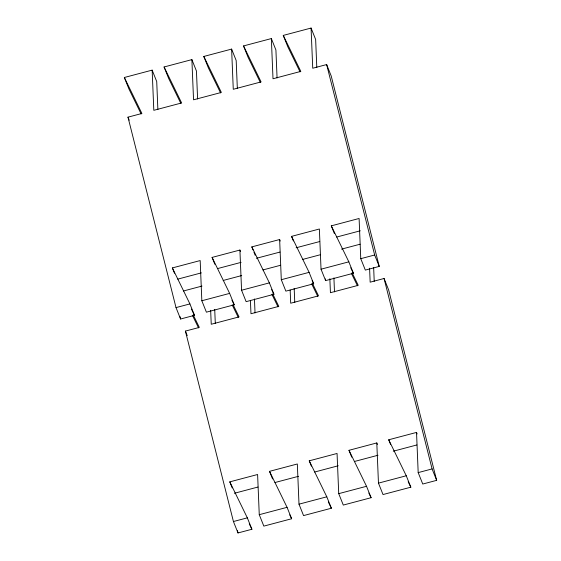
<?xml version="1.0" encoding="UTF-8"?>
<svg xmlns="http://www.w3.org/2000/svg" width="561" height="561" viewBox="0 0 561 561"><rect width="100%" height="100%" fill="white"/><g stroke="black" fill="none" stroke-linecap="round" stroke-linejoin="round"><path stroke-width="0.84" d="M141.12 113.946L128.911 88.919L124.339 77.495L152.15 70.132L156.722 81.548L157.872 109.507M180.852 103.427L168.637 78.393L164.071 66.976L191.883 59.613L196.448 71.03L197.605 98.988M220.578 92.909L208.369 67.874L203.804 56.458L231.616 49.088L236.181 60.511L237.338 88.47M260.311 82.383L248.102 57.355L243.537 45.932L271.349 38.569L275.914 49.992L277.071 77.951M300.044 71.864L287.835 46.836L283.263 35.413L311.075 28.05L315.647 39.473L316.797 67.432M240.515 251.566L239.912 250.045L212.093 257.408L229.645 293.389L234.218 304.812L206.406 312.175L201.834 300.759L200.179 260.563L172.367 267.927L189.92 303.915L194.485 315.331L180.579 319.013L176.014 307.596L127.985 117.158L141.891 113.476L124.339 77.495M334.335 233.46L331.292 225.852L359.103 218.481L360.758 258.677L365.33 270.093L379.236 266.412L331.207 75.98L326.642 64.557L312.736 68.239L311.075 28.05M253.046 249.933L251.826 246.889L279.637 239.526L280.248 241.048M293.389 240.935L291.559 236.37L319.37 229.007L321.032 269.196L325.597 280.612L353.409 273.249L348.844 261.833L331.292 225.852M177.774 279.126L201.371 272.877M217.507 268.607L241.104 262.359M256.398 258.305L279.995 252.057M296.124 247.787L319.728 241.539M336.698 237.044L360.302 230.795M183.454 290.984L201.995 286.075M223.18 280.465L241.721 275.556M262.913 269.946L280.612 265.255M302.645 259.427L320.345 254.736M341.537 249.126L360.078 244.217M176.014 307.596L189.92 303.915M201.834 300.759L229.645 293.389M241.567 290.233L269.378 282.87L273.943 294.294L246.132 301.657L241.567 290.233L239.912 250.045M281.299 279.715L309.111 272.351L313.676 283.768L285.865 291.138L281.299 279.715L279.637 239.526M321.032 269.196L348.844 261.833M360.758 258.677L374.664 254.996L379.236 266.412M377.406 444.466L376.796 442.938L348.984 450.308L366.536 486.289L371.102 497.705L343.29 505.068L338.725 493.652L337.063 453.463L309.251 460.826L326.804 496.808L331.369 508.231L303.557 515.594L298.992 504.171L297.33 463.982L269.518 471.345L287.071 507.326L291.643 518.75L263.831 526.113L259.259 514.689L257.604 474.501L229.793 481.864L247.338 517.845L251.91 529.268L238.004 532.95L233.432 521.527L185.41 331.095L199.316 327.414L193.208 314.896M390.54 444.354L388.717 439.782L416.528 432.419L418.183 472.607L422.756 484.031L436.661 480.349L388.633 289.918L384.068 278.494L370.162 282.176L369.587 268.2M234.358 493.287L257.955 487.039M274.932 482.544L298.529 476.296M314.665 472.018L338.262 465.77M354.398 461.5L377.995 455.252M393.282 451.205L416.879 444.957M233.432 521.527L247.338 517.845M259.259 514.689L287.071 507.326M298.992 504.171L326.804 496.808M338.725 493.652L366.536 486.289M378.458 483.133L406.269 475.77L410.834 487.186L383.023 494.55L378.458 483.133L376.796 442.938M418.183 472.607L432.089 468.926L436.661 480.349M283.263 35.413L300.815 71.394L273.004 78.764L271.349 38.569M243.537 45.932L261.082 81.92L233.271 89.283L231.616 49.088M350.737 267.772L353.409 273.249M352.14 272.814L358.241 285.332L330.429 292.695L329.854 278.719M351.361 273.284L357.469 285.801M203.804 56.458L221.357 92.439L193.545 99.802L191.883 59.613M291.559 236.37L309.111 272.351M312.154 280.64L313.676 283.768M312.407 283.34L318.508 295.85L290.696 303.221L290.156 290.114M388.717 439.782L406.269 475.77M311.628 283.803L317.736 296.32M408.163 481.71L410.834 487.186M164.071 66.976L181.624 102.958L153.812 110.321L152.15 70.132M251.826 246.889L269.378 282.87M271.657 289.595L273.943 294.294M272.674 293.859L278.782 306.376L250.97 313.739L250.423 300.633M271.903 294.329L278.004 306.839M368.815 493.014L371.102 497.705M231.924 300.121L234.218 304.812M233.327 305.163L239.049 316.895L211.238 324.258L210.655 310.275M232.17 304.847L238.271 317.365M328.318 501.969L331.369 508.231M191.434 309.076L194.485 315.331M192.437 315.366L198.545 327.883M289.735 514.837L291.643 518.75M249.238 523.792L251.91 529.268M416.528 432.419L417.139 433.941M348.984 450.308L351.726 457.159M253.958 252.219L255.178 255.262M309.251 460.826L311.383 466.156M212.093 257.408L214.835 264.259M127.985 117.158L129.205 120.208M269.518 471.345L272.569 478.961M172.367 267.927L174.499 273.256M185.41 331.095L187.241 335.667M229.793 481.864L232.226 487.958M384.068 278.494L432.089 468.926M326.642 64.557L374.664 254.996M237.359 530.411L238.004 532.95M179.941 316.474L180.579 319.013M373.647 267.387L374.222 281.363M333.914 277.905L334.489 291.888M325.527 278.866L325.597 280.612M294.181 288.424L294.763 302.407M254.456 298.943L255.031 312.926M214.723 309.469L215.298 323.445"/></g></svg>
